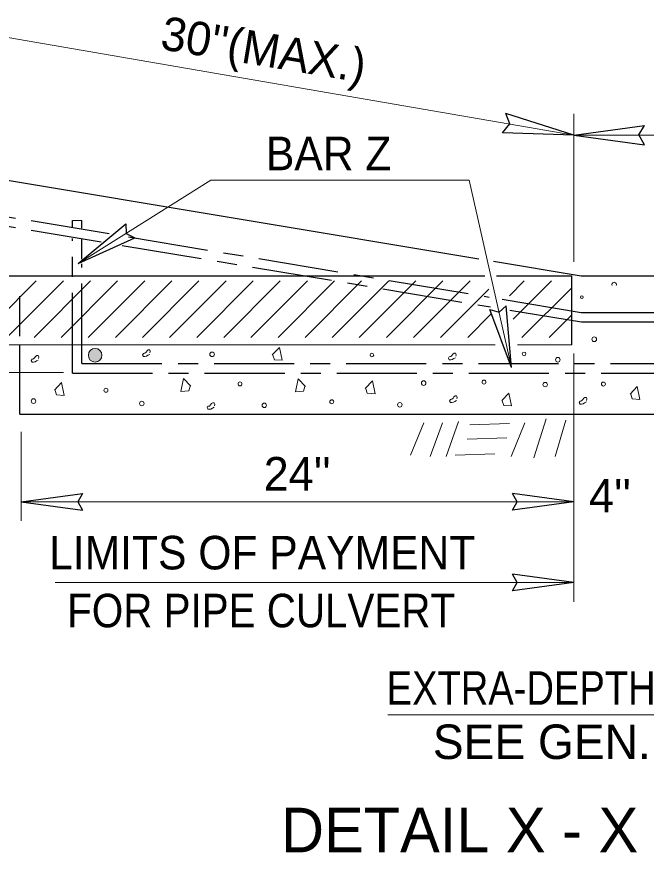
# Model space of a CAD drawing. Extents: x -483 to -38, y -358 to 186.
# Drawn here: x -285.66 to -262.08, y -294.76 to -263.48 of the extents above; entities that cross this region are included whole.
import ezdxf

# ---------------------------------------------------------------- set-up
doc = ezdxf.new("R2010")
doc.units = 0
doc.header["$LTSCALE"] = 0.5
doc.linetypes.add('LONG_DASH_SHORT_DASH', pattern=[9.9, 6, -1.2, 1.5, -1.2])
doc.linetypes.add('MEDIUM_DASHED', pattern=[4.5, 3, -1.5])
doc.layers.add('1', color=7, linetype='Continuous', lineweight=13)

msp = doc.modelspace()

# ---------------------------------------------------------------- hatches: boundary and pattern name
at = {"layer": '1'}
msp.add_hatch(color=256, dxfattribs=at).paths.add_polyline_path([(-282.4672, -276.1481, 1), (-282.9745, -276.1481, 1)])

# ---------------------------------------------------------------- linework, layer by layer
for p, q in [((-289.1732, -263.7116), (-264.79, -267.9054)), ((-264.79, -272.6464), (-264.79, -267.1095)), ((-264.79, -267.9058), (-244.1642, -267.9058)), ((-283.3496, -272.7149), (-278.3802, -269.589)), ((-278.3802, -269.589), (-268.7089, -269.589)), ((-268.7089, -269.589), (-267.1273, -276.6067)), ((-283.5707, -271.1023), (-283.2154, -271.1023)), ((-286.6968, -275.142), (-284.9227, -273.3679)), ((-286.0234, -275.4839), (-283.9074, -273.3679)), ((-285.0081, -275.4839), (-282.8923, -273.3679)), ((-283.9928, -275.4839), (-281.8766, -273.3679)), ((-282.9775, -275.4839), (-280.8617, -273.3679)), ((-281.962, -275.4839), (-279.8456, -273.3679)), ((-280.9469, -275.4839), (-278.8309, -273.3679)), ((-279.9317, -275.4839), (-277.8158, -273.3679)), ((-278.9162, -275.4839), (-276.7998, -273.3679)), ((-277.9011, -275.4839), (-275.7851, -273.3679)), ((-276.8857, -275.4839), (-274.7696, -273.3679)), ((-275.8701, -275.4839), (-273.7543, -273.3679)), ((-274.855, -275.4839), (-272.7392, -273.3679)), ((-273.8401, -275.4839), (-271.7237, -273.3679)), ((-272.8244, -275.4839), (-270.7084, -273.3679)), ((-271.8093, -275.4839), (-269.6929, -273.3679)), ((-270.7938, -275.4839), (-268.678, -273.3679)), ((-267.2002, -273.9208), (-266.6472, -273.3679)), ((-267.0677, -274.8037), (-265.6318, -273.3679)), ((-269.7781, -275.4839), (-267.9713, -273.6769)), ((-266.7325, -275.4839), (-264.8711, -273.6223)), ((-268.7634, -275.4839), (-267.8948, -274.6155)), ((-265.7176, -275.4839), (-264.8711, -274.6374)), ((-286.7222, -275.765), (-267.7383, -275.765)), ((-266.905, -275.765), (-264.8673, -275.765)), ((-264.79, -285.3809), (-264.79, -276.0854)), ((-283.9002, -276.7982), (-287.6243, -276.7982)), ((-270.9124, -279.8918), (-270.403, -278.6735)), ((-270.1669, -279.9416), (-269.7071, -278.6735)), ((-269.5704, -279.9416), (-269.1107, -278.6237)), ((-268.6887, -278.7479), (-267.1977, -278.6981)), ((-267.1352, -279.9416), (-266.6257, -278.6735)), ((-266.2903, -279.9913), (-265.8305, -278.5243)), ((-265.4951, -279.9416), (-265.085, -278.5742)), ((-285.4883, -282.3494), (-285.4883, -279.0207)), ((-268.788, -279.295), (-267.2971, -279.2452)), ((-269.2353, -279.8918), (-267.7444, -279.842)), ((-285.4883, -281.6361), (-264.79, -281.6361)), ((-284.2121, -284.6559), (-264.79, -284.6559)), ((-271.7585, -289.6132), (-248.9317, -289.6132))]:
    msp.add_line(p, q, dxfattribs=at)
at = {"layer": '1', "lineweight": 25}
for p, q in [((-264.7915, -267.9052), (-267.3336, -267.1031)), ((-264.7887, -267.906), (-262.1477, -267.5431)), ((-264.7915, -267.9052), (-267.4559, -267.8187)), ((-264.7887, -267.906), (-262.1477, -268.2683)), ((-294.8802, -268.1187), (-268.3438, -272.542)), ((-283.3496, -272.7149), (-281.5718, -271.2234)), ((-283.3496, -272.7149), (-281.2353, -271.7582)), ((-267.8032, -272.632), (-264.5163, -273.18)), ((-294.8802, -273.18), (-268.1272, -273.18)), ((-267.6827, -273.18), (-264.8465, -273.18)), ((-264.8673, -275.765), (-264.8673, -273.18)), ((-264.5163, -273.18), (-244.1912, -273.18)), ((-267.1273, -276.6067), (-267.3246, -274.2944)), ((-267.1273, -276.6067), (-267.9409, -274.4333)), ((-285.5442, -278.3489), (-285.5442, -275.7693)), ((-285.5442, -278.3489), (-250.3492, -278.3489)), ((-285.4883, -281.6361), (-283.1893, -281.3202)), ((-264.79, -281.6361), (-267.0891, -281.3202)), ((-285.4883, -281.6361), (-283.1893, -281.952)), ((-264.79, -281.6361), (-267.0891, -281.952)), ((-264.79, -284.6559), (-267.0891, -284.34)), ((-264.79, -284.6559), (-267.0891, -284.9718))]:
    msp.add_line(p, q, dxfattribs=at)
at = {"layer": '1', "linetype": 'LONG_DASH_SHORT_DASH', "lineweight": 25}
for p, q in [((-294.8802, -269.4824), (-282.1957, -271.5967)), ((-294.8802, -269.8397), (-282.4937, -271.9044)), ((-283.5707, -271.3358), (-283.5707, -271.1023)), ((-283.2154, -271.3863), (-283.2154, -271.1023)), ((-283.5707, -276.818), (-283.5707, -271.7755)), ((-283.2154, -272.5466), (-283.2154, -271.8115)), ((-281.4676, -271.718), (-267.9567, -273.97)), ((-281.7053, -272.0359), (-267.9065, -274.3361)), ((-283.2154, -276.4602), (-283.2154, -272.7268)), ((-267.4702, -274.0512), (-264.506, -274.5453)), ((-267.1858, -274.4563), (-264.506, -274.903)), ((-264.506, -274.5453), (-246.1442, -274.5453)), ((-264.506, -274.903), (-246.5746, -274.903)), ((-283.2154, -276.4602), (-246.5746, -276.4602)), ((-283.5707, -276.818), (-246.5746, -276.818))]:
    msp.add_line(p, q, dxfattribs=at)
at = {"layer": '1', "linetype": 'MEDIUM_DASHED', "lineweight": 25}
msp.add_line((-285.5442, -275.431), (-285.5442, -273.18), dxfattribs=at)
at = {"layer": '1', "lineweight": 25}
for points in [[(-267.4559, -267.8187), (-267.1923, -267.4917), (-267.3336, -267.1031)], [(-262.1477, -268.2683), (-262.3519, -267.9021), (-262.1477, -267.5431)], [(-281.5718, -271.2234), (-281.5523, -271.5883), (-281.2353, -271.7582)], [(-267.9409, -274.4333), (-267.5904, -274.5367), (-267.3246, -274.2944)], [(-283.1893, -281.3202), (-283.3672, -281.6393), (-283.1893, -281.952)], [(-267.0891, -281.952), (-266.9112, -281.6328), (-267.0891, -281.3202)], [(-267.0891, -284.9718), (-266.9112, -284.6527), (-267.0891, -284.34)]]:
    msp.add_lwpolyline(points, dxfattribs=at)
at = {"layer": '1'}
for points in [[(-276.0834, -276.1364), (-275.8143, -275.8568), (-275.7138, -276.3383), (-276.0048, -276.3158), (-276.0609, -276.1477)], [(-284.8478, -276.3271), (-284.9149, -276.3607), (-284.9712, -276.394), (-285.0271, -276.4057), (-285.0831, -276.4057), (-285.1164, -276.3494), (-285.0831, -276.2937), (-285.0271, -276.2819), (-284.9825, -276.2375), (-284.9482, -276.1927), (-284.9039, -276.1592), (-284.8478, -276.1592), (-284.8253, -276.215), (-284.8368, -276.2711)], [(-280.6765, -276.1181), (-280.7437, -276.1514), (-280.7998, -276.1846), (-280.8557, -276.1962), (-280.9119, -276.1962), (-280.9448, -276.1397), (-280.9119, -276.0842), (-280.8557, -276.0731), (-280.8111, -276.0285), (-280.7771, -275.9837), (-280.7325, -275.9496), (-280.6765, -275.9496), (-280.6536, -276.0054), (-280.6653, -276.0617)], [(-269.2206, -276.2421), (-269.2872, -276.2754), (-269.3438, -276.3086), (-269.3993, -276.3202), (-269.4554, -276.3202), (-269.4885, -276.2638), (-269.4554, -276.2082), (-269.3993, -276.1971), (-269.3543, -276.1525), (-269.321, -276.1077), (-269.2762, -276.0735), (-269.2206, -276.0735), (-269.1977, -276.1293), (-269.2089, -276.1857)], [(-279.1366, -277.3007), (-279.4056, -277.0205), (-279.5066, -277.5018), (-279.2153, -277.4792), (-279.1595, -277.3116)], [(-274.8422, -277.3126), (-275.1111, -277.0332), (-275.2117, -277.5147), (-274.9206, -277.492), (-274.8646, -277.3241)], [(-272.6058, -277.3899), (-272.3372, -277.1101), (-272.2362, -277.5916), (-272.5273, -277.5695), (-272.5838, -277.4012)], [(-284.2442, -277.452), (-283.9758, -277.1722), (-283.8747, -277.6537), (-284.1659, -277.6316), (-284.2217, -277.4633)], [(-262.6811, -277.6003), (-262.4123, -277.3205), (-262.3119, -277.802), (-262.6026, -277.7799), (-262.6586, -277.6116)], [(-269.1789, -277.8422), (-269.2457, -277.8757), (-269.3023, -277.9091), (-269.3581, -277.9207), (-269.4139, -277.9207), (-269.4475, -277.8645), (-269.4139, -277.8089), (-269.3581, -277.797), (-269.3132, -277.7527), (-269.2791, -277.7078), (-269.2349, -277.6742), (-269.1789, -277.6742), (-269.1562, -277.7301), (-269.1674, -277.7862)], [(-267.4925, -277.8462), (-267.2233, -277.5666), (-267.1229, -278.0481), (-267.4137, -278.0256), (-267.4698, -277.8574)], [(-264.321, -277.8953), (-264.3885, -277.9289), (-264.4442, -277.9622), (-264.5002, -277.9739), (-264.556, -277.9739), (-264.5893, -277.9177), (-264.556, -277.862), (-264.5002, -277.8502), (-264.4552, -277.8057), (-264.4217, -277.761), (-264.3767, -277.7274), (-264.321, -277.7274), (-264.2987, -277.7833), (-264.3096, -277.8393)], [(-278.2598, -278.0943), (-278.3272, -278.1278), (-278.383, -278.1612), (-278.439, -278.1728), (-278.4948, -278.1728), (-278.5284, -278.1166), (-278.4948, -278.061), (-278.439, -278.0491), (-278.3938, -278.0048), (-278.3603, -277.9599), (-278.3161, -277.9264), (-278.2598, -277.9264), (-278.2373, -277.9822), (-278.2486, -278.0383)]]:
    msp.add_lwpolyline(points, dxfattribs=at)
for centre, radius in [((-264.4911, -273.9745), 0.0538), ((-264.0263, -275.5499), 0.0858), ((-282.7208, -276.1481), 0.2537), ((-278.3406, -276.1133), 0.0858), ((-272.3513, -276.1397), 0.0692), ((-266.6552, -276.0982), 0.0692), ((-265.3879, -276.3163), 0.0858), ((-270.4139, -277.1897), 0.0858), ((-268.1544, -277.1547), 0.0741), ((-282.3148, -277.4606), 0.0741), ((-277.2946, -277.2212), 0.0741), ((-265.8641, -277.2485), 0.0829), ((-263.682, -277.226), 0.0741), ((-285.0275, -277.8643), 0.0858), ((-280.97, -277.9568), 0.0829), ((-276.386, -278.0239), 0.0829), ((-273.8547, -277.8896), 0.0741), ((-271.3071, -278.0037), 0.0829)]:
    msp.add_circle(centre, radius, dxfattribs=at)
msp.add_arc((-263.2801, -273.5035), 0.0858, 332.82914, 207.63004, dxfattribs=at)

# ---------------------------------------------------------------- texts
msp.add_text("30''(MAX.)", height=1.256, rotation=350.58, dxfattribs=at).set_placement((-280.319, -264.6838))
for s, width, p in [('BAR Z', 0.95, (-276.322, -269.2232)), ('LIMITS OF PAYMENT', 0.95, (-284.4402, -284.1658)), ('FOR PIPE CULVERT', 0.9, (-283.7672, -286.3339)), ('EXTRA-DEPTH', 0.85, (-271.7999, -289.234))]:
    msp.add_text(s, height=1.256, dxfattribs=dict(at, width=width)).set_placement(p)
for s, height, p in [("24''", 1.256, (-276.4038, -281.2129)), ("4''", 1.256, (-264.2225, -282.0347)), ('SEE GEN. NOTE 12', 1.292, (-270.07, -291.2639)), ('DETAIL X - X', 1.667, (-275.7563, -294.7554))]:
    msp.add_text(s, height=height, dxfattribs=at).set_placement(p)

doc.saveas('drawing.dxf')
